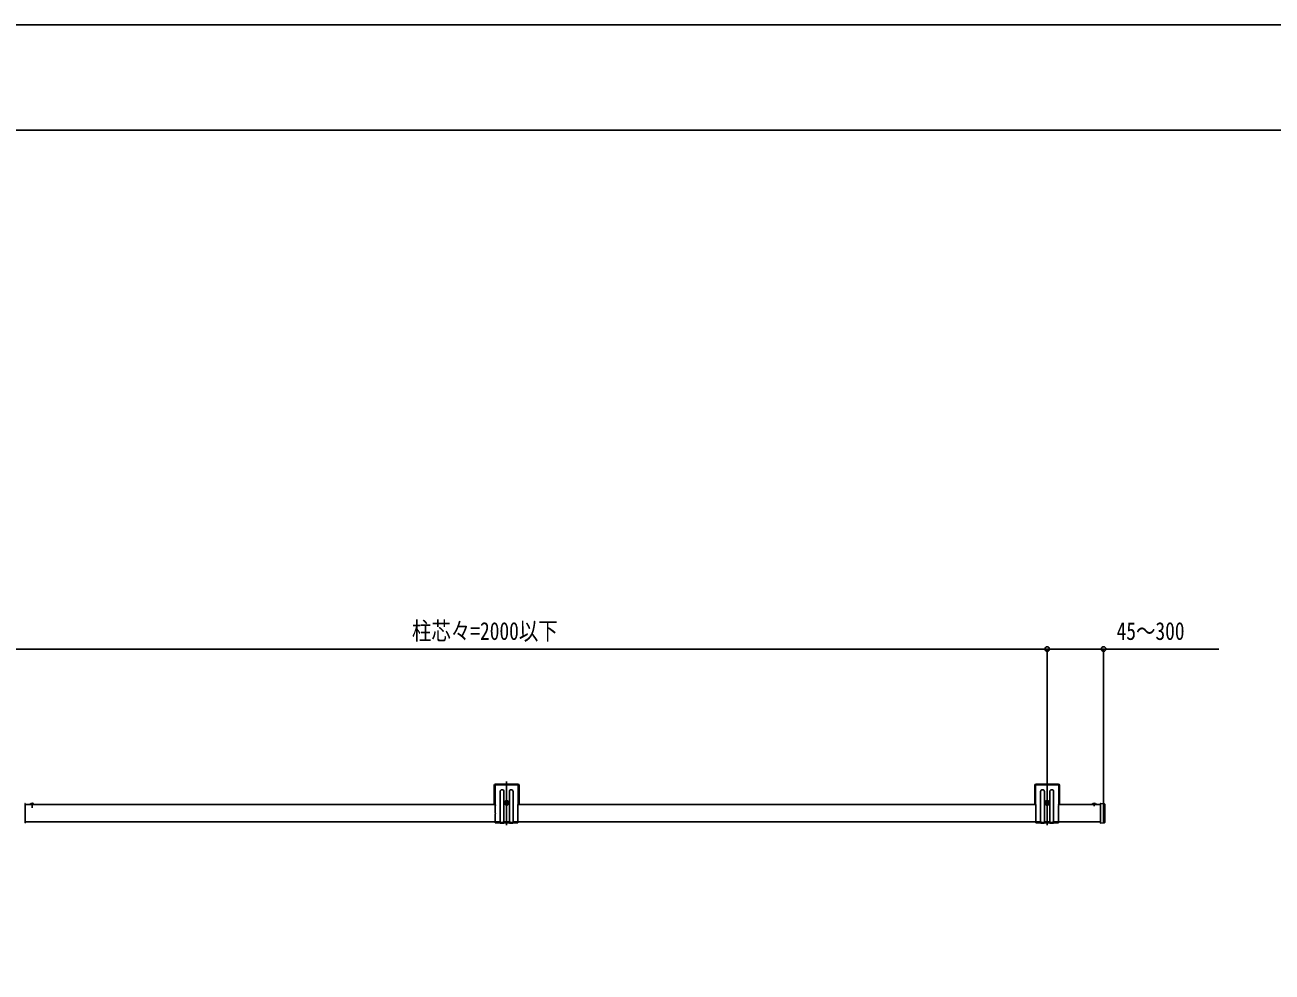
# Model space of a CAD drawing. Units: millimetres, scale not verified. Extents: x -4205 to 4205, y -2970 to 2970.
# Drawn here: x 542 to 2849, y 1217 to 2970 of the extents above; entities that cross this region are included whole.
import ezdxf
from ezdxf.enums import TextEntityAlignment as Align

# ---------------------------------------------------------------- set-up
doc = ezdxf.new("R2010")
doc.units = ezdxf.units.MM
doc.header["$LTSCALE"] = 12
for name, color, linetype in [('0-3_YKK_A1', 4, 'Continuous'), ('0-4_YKK_D', 6, 'Continuous'), ('0-5_YKK_ZWAK', 7, 'Continuous')]:
    doc.layers.add(name, color=color, linetype=linetype)
doc.styles.add('ＭＳ ゴシック', font='')
doc.styles.get('ＭＳ ゴシック').set_extended_font_data('MS Gothic')

msp = doc.modelspace()

# ---------------------------------------------------------------- linework, layer by layer
at = {"layer": '0-3_YKK_A1'}
for p, q in [((1432.75, 1488.8), (1432.75, 1569.7)), ((2432.75, 1488.8), (2432.75, 1569.7)), ((1409.75, 1562.5), (1409.75, 1529)), ((1411.25, 1562.5), (1411.25, 1527.5)), ((1453.25, 1565), (1412.25, 1565)), ((1453.25, 1563.5), (1412.25, 1563.5)), ((1420.75, 1493.5), (1420.75, 1551.2)), ((1427.75, 1551.2), (1427.75, 1493.5)), ((1437.75, 1493.5), (1437.75, 1551.2)), ((1444.75, 1551.2), (1444.75, 1493.5)), ((1454.25, 1527.5), (1454.25, 1562.5)), ((1455.75, 1529), (1455.75, 1562.5)), ((2409.75, 1562.5), (2409.75, 1529)), ((2411.25, 1562.5), (2411.25, 1527.5)), ((2453.25, 1565), (2412.25, 1565)), ((2453.25, 1563.5), (2412.25, 1563.5)), ((2420.75, 1493.5), (2420.75, 1551.2)), ((2427.75, 1551.2), (2427.75, 1493.5)), ((2437.75, 1493.5), (2437.75, 1551.2)), ((2444.75, 1551.2), (2444.75, 1493.5)), ((2454.25, 1527.5), (2454.25, 1562.5)), ((2455.75, 1529), (2455.75, 1562.5)), ((1411.75, 1527), (541.75, 1527)), ((551.16, 1527), (558.35, 1527)), ((552.7, 1528.97), (553.61, 1527.15)), ((554.75, 1526.54), (553.61, 1527.15)), ((554.75, 1530.5), (554.75, 1521.35)), ((554.75, 1526.54), (555.9, 1527.15)), ((556.8, 1528.97), (555.9, 1527.15)), ((1411.75, 1527), (1409.75, 1529)), ((1411.75, 1527), (1411.75, 1526.71)), ((1411.75, 1525.29), (1411.75, 1511.71)), ((1428.5, 1530.2), (1437, 1530.2)), ((1437, 1530.2), (1428.5, 1530.2)), ((1431.51, 1529.78), (1430.68, 1529.78)), ((1432.75, 1525.95), (1432.75, 1534.45)), ((1434, 1530.61), (1434.83, 1530.61)), ((1455.75, 1529), (1453.75, 1527)), ((2411.75, 1527), (1453.75, 1527)), ((1453.75, 1527), (1453.75, 1526.71)), ((1453.75, 1525.29), (1453.75, 1511.71)), ((2411.75, 1527), (2409.75, 1529)), ((2411.75, 1527), (2411.75, 1526.71)), ((2411.75, 1525.29), (2411.75, 1511.71)), ((2428.5, 1530.2), (2437, 1530.2)), ((2437, 1530.2), (2428.5, 1530.2)), ((2431.51, 1529.78), (2430.68, 1529.78)), ((2432.75, 1525.95), (2432.75, 1534.45)), ((2434, 1530.61), (2434.83, 1530.61)), ((2455.75, 1529), (2453.75, 1527)), ((2531.25, 1527), (2453.75, 1527)), ((2453.75, 1527), (2453.75, 1526.71)), ((2453.75, 1525.29), (2453.75, 1511.71)), ((2516.16, 1527), (2523.35, 1527)), ((2517.7, 1528.97), (2518.61, 1527.15)), ((2519.75, 1526.54), (2518.61, 1527.15)), ((2519.75, 1530.5), (2519.75, 1523.93)), ((2519.75, 1526.54), (2520.9, 1527.15)), ((2521.8, 1528.97), (2520.9, 1527.15)), ((2531.25, 1528.25), (2531.25, 1528.93)), ((2531.25, 1493.75), (2531.25, 1528.25)), ((2531.57, 1529.23), (2538.31, 1528.82)), ((2537.25, 1491.89), (2537.25, 1530.22)), ((2539.25, 1527.82), (2539.25, 1494.18)), ((1411.75, 1510.29), (1411.75, 1493.5)), ((1453.75, 1510.29), (1453.75, 1493.5)), ((2411.75, 1510.29), (2411.75, 1493.5)), ((2453.75, 1510.29), (2453.75, 1493.5)), ((541.75, 1495), (1411.75, 1495)), ((541.75, 1494.01), (541.75, 1493.21)), ((1411.75, 1495), (1421.75, 1495)), ((1411.75, 1493.5), (1420.75, 1493.5)), ((1426.75, 1492.5), (1421.75, 1492.5)), ((1425.75, 1494), (1422.75, 1494)), ((1426.75, 1495), (1438.75, 1495)), ((1427.75, 1493.5), (1437.75, 1493.5)), ((1438.75, 1492.5), (1443.75, 1492.5)), ((1439.75, 1494), (1442.75, 1494)), ((1443.75, 1495), (1453.75, 1495)), ((1444.75, 1493.5), (1453.75, 1493.5)), ((1453.75, 1495), (2411.75, 1495)), ((2411.75, 1495), (2421.75, 1495)), ((2411.75, 1493.5), (2420.75, 1493.5)), ((2426.75, 1492.5), (2421.75, 1492.5)), ((2425.75, 1494), (2422.75, 1494)), ((2426.75, 1495), (2438.75, 1495)), ((2427.75, 1493.5), (2437.75, 1493.5)), ((2438.75, 1492.5), (2443.75, 1492.5)), ((2439.75, 1494), (2442.75, 1494)), ((2443.75, 1495), (2453.75, 1495)), ((2444.75, 1493.5), (2453.75, 1493.5)), ((2453.75, 1495), (2531.25, 1495)), ((2531.25, 1493.07), (2531.25, 1493.75)), ((2531.57, 1492.77), (2538.31, 1493.18))]:
    msp.add_line(p, q, dxfattribs=at)
for points in [[(541.75, 1528.79), (541.75, 1527.99), (541.75, 1494.01)], [(1430.68, 1529.78), (1430.68, 1530.61), (1431.51, 1530.61)], [(1432.34, 1531.44), (1432.34, 1532.27), (1433.17, 1532.27), (1433.17, 1531.44)], [(1433.17, 1528.95), (1433.17, 1528.12), (1432.34, 1528.12), (1432.34, 1528.95)], [(1434.83, 1530.61), (1434.83, 1529.78), (1434, 1529.78)], [(2430.68, 1529.78), (2430.68, 1530.61), (2431.51, 1530.61)], [(2432.34, 1531.44), (2432.34, 1532.27), (2433.17, 1532.27), (2433.17, 1531.44)], [(2433.17, 1528.95), (2433.17, 1528.12), (2432.34, 1528.12), (2432.34, 1528.95)], [(2434.83, 1530.61), (2434.83, 1529.78), (2434, 1529.78)]]:
    msp.add_lwpolyline(points, dxfattribs=at)
for centre, radius in [((1432.75, 1530.2), 4.25), ((1432.75, 1530.2), 2.25), ((2432.75, 1530.2), 4.25), ((2432.75, 1530.2), 2.25)]:
    msp.add_circle(centre, radius, dxfattribs=at)
for centre, radius, start, end in [((1412.25, 1562.5), 2.5, 90, 180), ((1412.25, 1562.5), 1, 90, 180), ((1424.25, 1551.2), 3.5, 0, 180), ((1441.25, 1551.2), 3.5, 0, 180), ((1453.25, 1562.5), 2.5, 0, 90), ((1453.25, 1562.5), 1, 0, 90), ((2412.25, 1562.5), 2.5, 90, 180), ((2412.25, 1562.5), 1, 90, 180), ((2424.25, 1551.2), 3.5, 0, 180), ((2441.25, 1551.2), 3.5, 0, 180), ((2453.25, 1562.5), 2.5, 0, 90), ((2453.25, 1562.5), 1, 0, 90), ((541.55, 1528.79), 0.2, 0, 86.5), ((551.16, 1527.15), 0.154, 152.71904, 270), ((554.75, 1525.3), 4.2, 27.28096, 152.71904), ((558.35, 1527.15), 0.154, 270, 27.28096), ((1411.05, 1526), 1, 314.427, 45.573), ((1431.51, 1531.44), 0.83, 270, 0), ((1431.51, 1528.95), 0.83, 0, 90), ((1434, 1531.44), 0.83, 180, 270), ((1434, 1528.95), 0.83, 90, 180), ((1454.45, 1526), 1, 134.427, 225.573), ((2411.05, 1526), 1, 314.427, 45.573), ((2431.51, 1531.44), 0.83, 270, 0), ((2431.51, 1528.95), 0.83, 0, 90), ((2434, 1531.44), 0.83, 180, 270), ((2434, 1528.95), 0.83, 90, 180), ((2454.45, 1526), 1, 134.427, 225.573), ((2516.16, 1527.15), 0.154, 152.71904, 270), ((2519.75, 1525.3), 4.2, 27.28096, 152.71904), ((2523.35, 1527.15), 0.154, 270, 27.28096), ((2531.55, 1528.93), 0.3, 86.5, 180), ((2538.25, 1527.82), 1, 0, 86.5), ((1411.05, 1511), 1, 314.427, 45.573), ((1454.45, 1511), 1, 134.427, 225.573), ((2411.05, 1511), 1, 314.427, 45.573), ((2454.45, 1511), 1, 134.427, 225.573), ((541.55, 1493.21), 0.2, 273.5, 0), ((1421.75, 1493.5), 1, 180, 270), ((1422.75, 1495), 1, 180, 270), ((1425.75, 1495), 1, 270, 0), ((1426.75, 1493.5), 1, 270, 0), ((1438.75, 1493.5), 1, 180, 270), ((1439.75, 1495), 1, 180, 270), ((1442.75, 1495), 1, 270, 0), ((1443.75, 1493.5), 1, 270, 0), ((2421.75, 1493.5), 1, 180, 270), ((2422.75, 1495), 1, 180, 270), ((2425.75, 1495), 1, 270, 0), ((2426.75, 1493.5), 1, 270, 0), ((2438.75, 1493.5), 1, 180, 270), ((2439.75, 1495), 1, 180, 270), ((2442.75, 1495), 1, 270, 0), ((2443.75, 1493.5), 1, 270, 0), ((2531.55, 1493.07), 0.3, 180, 273.5), ((2538.25, 1494.18), 1, 273.5, 0)]:
    msp.add_arc(centre, radius, start, end, dxfattribs=at)
at = {"layer": '0-4_YKK_D'}
for p, q in [((432.75, 1815), (2432.75, 1815)), ((2432.75, 1570.7), (2432.75, 1816)), ((2432.75, 1570.7), (2432.75, 1816)), ((2537.25, 1531.22), (2537.25, 1816))]:
    msp.add_line(p, q, dxfattribs=at)
msp.add_lwpolyline([(2432.75, 1815), (2537.25, 1815), (2750.65, 1815)], dxfattribs=at)
for centre in [(2432.75, 1815), (2432.75, 1815), (2537.25, 1815)]:
    msp.add_circle(centre, 4.25, dxfattribs=at)
at = {"layer": '0-5_YKK_ZWAK'}
msp.add_line((3895.02, 2775), (-3904.98, 2775), dxfattribs=at)
msp.add_lwpolyline([(-4205, -2970), (4205, -2970), (4205, 2970), (-4205, 2970)], close=True, dxfattribs=at)

# ---------------------------------------------------------------- texts
at = {"layer": '0-4_YKK_D', "style": 'ＭＳ ゴシック', "width": 0.8}
for s, p in [('柱芯々=2000以下', (1257.55, 1822)), ('45～300', (2561.25, 1822))]:
    msp.add_text(s, height=32.99, dxfattribs=at).set_placement(p, align=Align.BOTTOM_LEFT)

doc.saveas('drawing.dxf')
